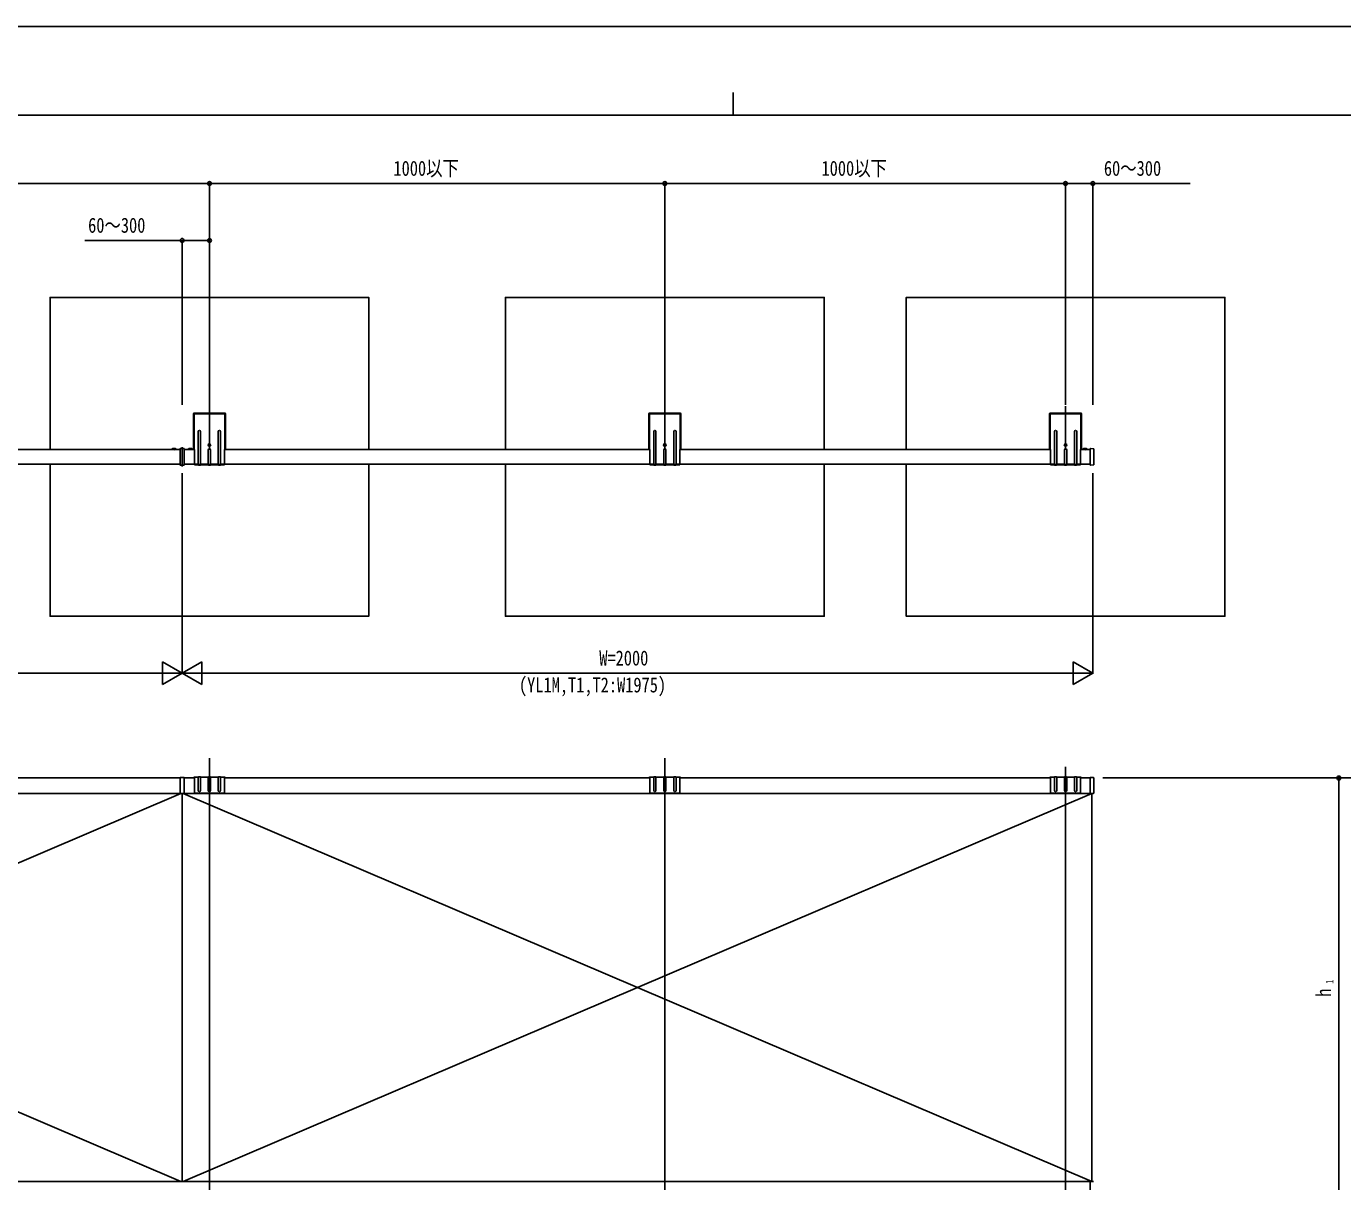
# Model space of a CAD drawing. Units: millimetres, scale not verified. Extents: x -4205 to 4205, y -2970 to 2970.
# Drawn here: x -1557 to 1333, y 434 to 2970 of the extents above; entities that cross this region are included whole.
import ezdxf
from ezdxf.enums import TextEntityAlignment as Align

# ---------------------------------------------------------------- set-up
doc = ezdxf.new("R2010")
doc.units = ezdxf.units.MM
doc.header["$LTSCALE"] = 12
for name, color, linetype in [('0-3_YKK_12', 2, 'Continuous'), ('0-4_YKK_A1', 4, 'Continuous'), ('0-5_YKK_D', 6, 'Continuous'), ('0-6_YKK_ZWAK', 7, 'Continuous')]:
    doc.layers.add(name, color=color, linetype=linetype)
doc.styles.add('ＭＳ ゴシック', font='')
doc.styles.get('ＭＳ ゴシック').set_extended_font_data('MS Gothic')

msp = doc.modelspace()

# ---------------------------------------------------------------- linework, layer by layer
at = {"layer": '0-3_YKK_12'}
for p, q in [((-1155.08, 2041), (-1155.08, 2136)), ((-155.08, 2041), (-155.08, 2136)), ((724.82, 2041), (724.82, 2136)), ((-1215.08, 2046.2), (-1215.08, 2003.8)), ((-1155.08, -2170.71), (-1155.08, 1363.33)), ((-155.08, -2170.71), (-155.08, 1363.33)), ((724.82, -2170.71), (724.82, 1344.33))]:
    msp.add_line(p, q, dxfattribs=at)
at = {"layer": '0-4_YKK_A1'}
for p, q in [((-1190.08, 2119.5), (-1190.08, 2043)), ((-1121.58, 2121), (-1188.58, 2121)), ((-1188.58, 2118.5), (-1188.58, 2041.5)), ((-1122.58, 2119.5), (-1187.58, 2119.5)), ((-1121.58, 2041.5), (-1121.58, 2118.5)), ((-1120.08, 2043), (-1120.08, 2119.5)), ((-190.08, 2119.5), (-190.08, 2043)), ((-121.58, 2121), (-188.58, 2121)), ((-188.58, 2118.5), (-188.58, 2041.5)), ((-122.58, 2119.5), (-187.58, 2119.5)), ((-121.58, 2041.5), (-121.58, 2118.5)), ((-120.08, 2043), (-120.08, 2119.5)), ((689.82, 2119.5), (689.82, 2043)), ((758.32, 2121), (691.32, 2121)), ((691.32, 2118.5), (691.32, 2041.5)), ((757.32, 2119.5), (692.32, 2119.5)), ((758.32, 2041.5), (758.32, 2118.5)), ((759.82, 2043), (759.82, 2119.5)), ((-1179.58, 2007.5), (-1179.58, 2080.5)), ((-1174.58, 2080.5), (-1174.58, 2007.5)), ((-1135.58, 2080.5), (-1135.58, 2007.5)), ((-1130.58, 2007.5), (-1130.58, 2080.5)), ((-179.58, 2007.5), (-179.58, 2080.5)), ((-174.58, 2080.5), (-174.58, 2007.5)), ((-135.58, 2080.5), (-135.58, 2007.5)), ((-130.58, 2007.5), (-130.58, 2080.5)), ((700.32, 2007.5), (700.32, 2080.5)), ((705.32, 2080.5), (705.32, 2007.5)), ((744.32, 2080.5), (744.32, 2007.5)), ((749.32, 2007.5), (749.32, 2080.5)), ((-2122.08, 2041), (-1219.58, 2041)), ((-1237.78, 2041.51), (-1228.38, 2041.51)), ((-1237.78, 2041), (-1237.78, 2041.51)), ((-1237.78, 2041), (-1228.38, 2041)), ((-1235.08, 2041), (-1231.08, 2041)), ((-1228.38, 2041), (-1228.38, 2041.51)), ((-1219.58, 2042.79), (-1219.58, 2041.99)), ((-1215.08, 2043.25), (-1219.39, 2042.99)), ((-1215.08, 2042.25), (-1215.08, 2007.75)), ((-1188.08, 2041), (-1210.58, 2041)), ((-1192.38, 2041.51), (-1201.78, 2041.51)), ((-1201.78, 2041), (-1201.78, 2041.51)), ((-1192.38, 2041), (-1201.78, 2041)), ((-1199.18, 2043.15), (-1198.23, 2041.21)), ((-1195.08, 2041), (-1199.08, 2041)), ((-1194.98, 2043.15), (-1195.93, 2041.21)), ((-1192.38, 2041), (-1192.38, 2041.51)), ((-1188.08, 2041), (-1190.08, 2043)), ((-1188.08, 2041), (-1188.08, 2037.46)), ((-1188.08, 2036.54), (-1188.08, 2018.46)), ((-1157.58, 2007.5), (-1157.58, 2039.7)), ((-1152.58, 2039.7), (-1152.58, 2007.5)), ((-1120.08, 2043), (-1122.08, 2041)), ((-188.08, 2041), (-1122.08, 2041)), ((-1122.08, 2037.46), (-1122.08, 2041)), ((-1122.08, 2018.46), (-1122.08, 2036.54)), ((-188.08, 2041), (-190.08, 2043)), ((-188.08, 2041), (-188.08, 2037.46)), ((-188.08, 2036.54), (-188.08, 2018.46)), ((-157.58, 2007.5), (-157.58, 2039.7)), ((-152.58, 2039.7), (-152.58, 2007.5)), ((-120.08, 2043), (-122.08, 2041)), ((691.82, 2041), (-122.08, 2041)), ((-122.08, 2037.46), (-122.08, 2041)), ((-122.08, 2018.46), (-122.08, 2036.54)), ((691.82, 2041), (689.82, 2043)), ((691.82, 2041), (691.82, 2037.46)), ((691.82, 2036.54), (691.82, 2018.46)), ((722.32, 2007.5), (722.32, 2039.7)), ((727.32, 2039.7), (727.32, 2007.5)), ((759.82, 2043), (757.82, 2041)), ((778.92, 2041), (757.82, 2041)), ((757.82, 2037.46), (757.82, 2041)), ((757.82, 2018.46), (757.82, 2036.54)), ((772.12, 2041.51), (762.72, 2041.51)), ((762.72, 2041), (762.72, 2041.51)), ((772.12, 2041), (762.72, 2041)), ((769.42, 2041), (765.42, 2041)), ((772.12, 2041), (772.12, 2041.51)), ((778.92, 2042.25), (778.92, 2042.93)), ((778.92, 2007.75), (778.92, 2042.25)), ((779.24, 2043.23), (785.98, 2042.82)), ((786.92, 2041.82), (786.92, 2008.18)), ((-2122.08, 2009), (-1219.58, 2009)), ((-1219.39, 2007.01), (-1215.08, 2006.75)), ((-1215.08, 2006.75), (-1215.08, 2007.75)), ((-1210.77, 2007.01), (-1215.08, 2006.75)), ((-1188.08, 2009), (-1210.58, 2009)), ((-1210.58, 2008.01), (-1210.58, 2007.21)), ((-1188.08, 2017.54), (-1188.08, 2007.5)), ((-1178.58, 2009), (-1188.08, 2009)), ((-1188.08, 2007.5), (-1179.58, 2007.5)), ((-1175.58, 2006.5), (-1178.58, 2006.5)), ((-1176.58, 2008), (-1177.58, 2008)), ((-1156.58, 2009), (-1175.58, 2009)), ((-1174.58, 2007.5), (-1157.58, 2007.5)), ((-1153.58, 2006.5), (-1156.58, 2006.5)), ((-1154.58, 2008), (-1155.58, 2008)), ((-1134.58, 2009), (-1153.58, 2009)), ((-1152.58, 2007.5), (-1135.58, 2007.5)), ((-1134.58, 2006.5), (-1131.58, 2006.5)), ((-1132.58, 2008), (-1133.58, 2008)), ((-1122.08, 2009), (-1131.58, 2009)), ((-1130.58, 2007.5), (-1122.08, 2007.5)), ((-1122.08, 2007.5), (-1122.08, 2017.54)), ((-188.08, 2009), (-1122.08, 2009)), ((-188.08, 2017.54), (-188.08, 2007.5)), ((-178.58, 2009), (-188.08, 2009)), ((-188.08, 2007.5), (-179.58, 2007.5)), ((-175.58, 2006.5), (-178.58, 2006.5)), ((-176.58, 2008), (-177.58, 2008)), ((-156.58, 2009), (-175.58, 2009)), ((-174.58, 2007.5), (-157.58, 2007.5)), ((-153.58, 2006.5), (-156.58, 2006.5)), ((-154.58, 2008), (-155.58, 2008)), ((-134.58, 2009), (-153.58, 2009)), ((-152.58, 2007.5), (-135.58, 2007.5)), ((-134.58, 2006.5), (-131.58, 2006.5)), ((-132.58, 2008), (-133.58, 2008)), ((-122.08, 2009), (-131.58, 2009)), ((-130.58, 2007.5), (-122.08, 2007.5)), ((-122.08, 2007.5), (-122.08, 2017.54)), ((691.82, 2009), (-122.08, 2009)), ((691.82, 2017.54), (691.82, 2007.5)), ((701.32, 2009), (691.82, 2009)), ((691.82, 2007.5), (700.32, 2007.5)), ((704.32, 2006.5), (701.32, 2006.5)), ((703.32, 2008), (702.32, 2008)), ((723.32, 2009), (704.32, 2009)), ((705.32, 2007.5), (722.32, 2007.5)), ((726.32, 2006.5), (723.32, 2006.5)), ((725.32, 2008), (724.32, 2008)), ((745.32, 2009), (726.32, 2009)), ((727.32, 2007.5), (744.32, 2007.5)), ((745.32, 2006.5), (748.32, 2006.5)), ((747.32, 2008), (746.32, 2008)), ((757.82, 2009), (748.32, 2009)), ((749.32, 2007.5), (757.82, 2007.5)), ((757.82, 2007.5), (757.82, 2017.54)), ((778.92, 2009), (757.82, 2009)), ((778.92, 2007.07), (778.92, 2007.75)), ((779.24, 2006.77), (785.98, 2007.18)), ((-2122.08, 1320), (-1219.58, 1320)), ((-1219.58, 1319.94), (-1219.58, 1320.74)), ((-1219.58, 1286.7), (-1219.58, 1319.94)), ((-1219.39, 1320.94), (-1215.08, 1321.2)), ((-1210.77, 1320.94), (-1215.08, 1321.2)), ((-1210.58, 1319.94), (-1210.58, 1320.74)), ((-1188.08, 1320), (-1210.58, 1320)), ((-1210.58, 1286.7), (-1210.58, 1319.94)), ((-1179.58, 1321.5), (-1188.08, 1321.5)), ((-1188.08, 1321.5), (-1188.08, 1287.49)), ((-1179.58, 1321.5), (-1179.58, 1292.49)), ((-1178.58, 1322.5), (-1175.58, 1322.5)), ((-1174.58, 1292.49), (-1174.58, 1321.5)), ((-1157.58, 1321.5), (-1174.58, 1321.5)), ((-1157.58, 1321.5), (-1157.58, 1292.49)), ((-1156.58, 1322.5), (-1153.58, 1322.5)), ((-1135.58, 1321.5), (-1152.58, 1321.5)), ((-1152.58, 1292.49), (-1152.58, 1321.5)), ((-1135.58, 1321.5), (-1135.58, 1292.49)), ((-1131.58, 1322.5), (-1134.58, 1322.5)), ((-1122.08, 1321.5), (-1130.58, 1321.5)), ((-1130.58, 1292.49), (-1130.58, 1321.5)), ((-1122.08, 1321.5), (-1122.08, 1287.49)), ((-188.08, 1320), (-1122.08, 1320)), ((-179.58, 1321.5), (-188.08, 1321.5)), ((-188.08, 1321.5), (-188.08, 1287.49)), ((-179.58, 1321.5), (-179.58, 1292.49)), ((-178.58, 1322.5), (-175.58, 1322.5)), ((-174.58, 1292.49), (-174.58, 1321.5)), ((-157.58, 1321.5), (-174.58, 1321.5)), ((-157.58, 1321.5), (-157.58, 1292.49)), ((-156.58, 1322.5), (-153.58, 1322.5)), ((-135.58, 1321.5), (-152.58, 1321.5)), ((-152.58, 1292.49), (-152.58, 1321.5)), ((-135.58, 1321.5), (-135.58, 1292.49)), ((-131.58, 1322.5), (-134.58, 1322.5)), ((-122.08, 1321.5), (-130.58, 1321.5)), ((-130.58, 1292.49), (-130.58, 1321.5)), ((-122.08, 1321.5), (-122.08, 1287.49)), ((691.82, 1320), (-122.08, 1320)), ((700.32, 1321.5), (691.82, 1321.5)), ((691.82, 1321.5), (691.82, 1287.49)), ((700.32, 1321.5), (700.32, 1292.49)), ((701.32, 1322.5), (704.32, 1322.5)), ((705.32, 1292.49), (705.32, 1321.5)), ((722.32, 1321.5), (705.32, 1321.5)), ((722.32, 1321.5), (722.32, 1292.49)), ((723.32, 1322.5), (726.32, 1322.5)), ((744.32, 1321.5), (727.32, 1321.5)), ((727.32, 1292.49), (727.32, 1321.5)), ((744.32, 1321.5), (744.32, 1292.49)), ((748.32, 1322.5), (745.32, 1322.5)), ((757.82, 1321.5), (749.32, 1321.5)), ((749.32, 1292.49), (749.32, 1321.5)), ((757.82, 1321.5), (757.82, 1287.49)), ((778.92, 1320), (757.82, 1320)), ((779.24, 1321.18), (785.98, 1320.77)), ((786.92, 1319.77), (786.92, 1287.13)), ((-1217.58, 434), (-3212.58, 1286)), ((-3212.58, 434), (-1217.58, 1286)), ((-1219.58, 1286), (-3209.08, 1286)), ((-1219.58, 1285.9), (-1219.58, 1286.7)), ((-1215.08, 1285.7), (-1219.02, 1285.7)), ((-1215.08, 1285.7), (-1215.08, 434.3)), ((-1215.08, 1285.7), (-1215.08, 434.3)), ((-1215.08, 1285.7), (-1211.14, 1285.7)), ((-1212.58, 1286), (782.42, 434)), ((-1212.58, 434), (782.42, 1286)), ((-1210.58, 1285.9), (-1210.58, 1286.7)), ((-1210.58, 1286), (778.92, 1286)), ((-1187.08, 1286.49), (-1155.54, 1286.49)), ((-1154.62, 1286.49), (-1123.08, 1286.49)), ((-187.08, 1286.49), (-155.54, 1286.49)), ((-154.62, 1286.49), (-123.08, 1286.49)), ((692.82, 1286.49), (724.36, 1286.49)), ((725.28, 1286.49), (756.82, 1286.49)), ((779.24, 1285.72), (785.98, 1286.13)), ((782.42, 434.08), (782.42, 1285.91)), ((-1219.58, 434), (-3209.08, 434)), ((-1219.58, 434.1), (-1219.58, 433.3)), ((-1215.08, 434.3), (-1219.02, 434.3)), ((-1215.08, 434.3), (-1211.14, 434.3)), ((-1210.58, 434.1), (-1210.58, 433.3)), ((-1210.58, 434), (778.92, 434)), ((779.24, 434.28), (785.98, 433.87))]:
    msp.add_line(p, q, dxfattribs=at)
for points in [[(-1505.08, 2041), (-1505.08, 2375), (-805.08, 2375), (-805.08, 2041)], [(-505.08, 2041), (-505.08, 2375), (194.92, 2375), (194.92, 2041)], [(374.82, 2041), (374.82, 2375), (1074.82, 2375), (1074.82, 1675), (374.82, 1675), (374.82, 2009)], [(-1235.18, 2043.15), (-1234.23, 2041.21), (-1233.08, 2040.59)], [(-1230.98, 2043.15), (-1231.93, 2041.21), (-1233.08, 2040.59)], [(-1219.58, 2041.99), (-1219.58, 2008.01), (-1219.58, 2007.21)], [(-1215.08, 2042.25), (-1215.08, 2043.25), (-1210.77, 2042.99)], [(-1210.58, 2042.79), (-1210.58, 2041.99), (-1210.58, 2008.01)], [(765.32, 2043.15), (766.27, 2041.21), (767.42, 2040.59)], [(769.52, 2043.15), (768.57, 2041.21), (767.42, 2040.59)], [(-805.08, 2009), (-805.08, 1675), (-1505.08, 1675), (-1505.08, 2009)], [(194.92, 2009), (194.92, 1675), (-505.08, 1675), (-505.08, 2009)], [(778.92, 1286.02), (778.92, 1286.7), (778.92, 1320.2), (778.92, 1320.88)], [(778.92, 433.98), (778.92, 433.3), (778.92, 399.8), (778.92, 399.12)]]:
    msp.add_lwpolyline(points, dxfattribs=at)
for centre in [(-1155.08, 2051), (-155.08, 2051), (724.82, 2051)]:
    msp.add_circle(centre, 2.75, dxfattribs=at)
for centre, radius, start, end in [((-1188.58, 2119.5), 1.5, 90, 180), ((-1187.58, 2118.5), 1, 90, 180), ((-1122.58, 2118.5), 1, 0, 90), ((-1121.58, 2119.5), 1.5, 0, 90), ((-188.58, 2119.5), 1.5, 90, 180), ((-187.58, 2118.5), 1, 90, 180), ((-122.58, 2118.5), 1, 0, 90), ((-121.58, 2119.5), 1.5, 0, 90), ((691.32, 2119.5), 1.5, 90, 180), ((692.32, 2118.5), 1, 90, 180), ((757.32, 2118.5), 1, 0, 90), ((758.32, 2119.5), 1.5, 0, 90), ((-1177.08, 2080.5), 2.5, 0, 180), ((-1133.08, 2080.5), 2.5, 0, 180), ((-177.08, 2080.5), 2.5, 0, 180), ((-133.08, 2080.5), 2.5, 0, 180), ((702.82, 2080.5), 2.5, 0, 180), ((746.82, 2080.5), 2.5, 0, 180), ((-1233.08, 2036.95), 6.55, 44.12696, 135.87304), ((-1219.38, 2042.79), 0.2, 93.5, 180), ((-1210.78, 2042.79), 0.2, 0, 86.5), ((-1197.08, 2036.95), 6.55, 44.12696, 135.87304), ((-1188.28, 2037), 0.5, 293.57818, 66.42182), ((-1155.08, 2039.7), 2.5, 0, 180), ((-1121.88, 2037), 0.5, 113.57818, 246.42182), ((-188.28, 2037), 0.5, 293.57818, 66.42182), ((-155.08, 2039.7), 2.5, 0, 180), ((-121.88, 2037), 0.5, 113.57818, 246.42182), ((691.62, 2037), 0.5, 293.57818, 66.42182), ((724.82, 2039.7), 2.5, 0, 180), ((758.02, 2037), 0.5, 113.57818, 246.42182), ((767.42, 2036.95), 6.55, 44.12696, 135.87304), ((779.22, 2042.93), 0.3, 86.5, 180), ((785.92, 2041.82), 1, 0, 86.5), ((-1219.38, 2007.21), 0.2, 180, 266.5), ((-1210.78, 2007.21), 0.2, 273.5, 0), ((-1188.28, 2018), 0.5, 293.57818, 66.42182), ((-1178.58, 2007.5), 1, 180, 270), ((-1177.58, 2009), 1, 180, 270), ((-1176.58, 2009), 1, 270, 0), ((-1175.58, 2007.5), 1, 270, 0), ((-1156.58, 2007.5), 1, 180, 270), ((-1155.58, 2009), 1, 180, 270), ((-1154.58, 2009), 1, 270, 0), ((-1153.58, 2007.5), 1, 270, 0), ((-1134.58, 2007.5), 1, 180, 270), ((-1133.58, 2009), 1, 180, 270), ((-1132.58, 2009), 1, 270, 0), ((-1131.58, 2007.5), 1, 270, 0), ((-1121.88, 2018), 0.5, 113.57818, 246.42182), ((-188.28, 2018), 0.5, 293.57818, 66.42182), ((-178.58, 2007.5), 1, 180, 270), ((-177.58, 2009), 1, 180, 270), ((-176.58, 2009), 1, 270, 0), ((-175.58, 2007.5), 1, 270, 0), ((-156.58, 2007.5), 1, 180, 270), ((-155.58, 2009), 1, 180, 270), ((-154.58, 2009), 1, 270, 0), ((-153.58, 2007.5), 1, 270, 0), ((-134.58, 2007.5), 1, 180, 270), ((-133.58, 2009), 1, 180, 270), ((-132.58, 2009), 1, 270, 0), ((-131.58, 2007.5), 1, 270, 0), ((-121.88, 2018), 0.5, 113.57818, 246.42182), ((691.62, 2018), 0.5, 293.57818, 66.42182), ((701.32, 2007.5), 1, 180, 270), ((702.32, 2009), 1, 180, 270), ((703.32, 2009), 1, 270, 0), ((704.32, 2007.5), 1, 270, 0), ((723.32, 2007.5), 1, 180, 270), ((724.32, 2009), 1, 180, 270), ((725.32, 2009), 1, 270, 0), ((726.32, 2007.5), 1, 270, 0), ((745.32, 2007.5), 1, 180, 270), ((746.32, 2009), 1, 180, 270), ((747.32, 2009), 1, 270, 0), ((748.32, 2007.5), 1, 270, 0), ((758.02, 2018), 0.5, 113.57818, 246.42182), ((779.22, 2007.07), 0.3, 180, 273.5), ((785.92, 2008.18), 1, 273.5, 0), ((-1219.38, 1320.74), 0.2, 93.5, 180), ((-1210.78, 1320.74), 0.2, 0, 86.5), ((-1188.08, 1319.5), 2, 90, 165.52249), ((-1178.58, 1321.5), 1, 90, 180), ((-1175.58, 1321.5), 1, 0, 90), ((-1156.58, 1321.5), 1, 90, 180), ((-1153.58, 1321.5), 1, 0, 90), ((-1134.58, 1321.5), 1, 90, 180), ((-1131.58, 1321.5), 1, 0, 90), ((-1122.08, 1319.5), 2, 14.47751, 90), ((-188.08, 1319.5), 2, 90, 165.52249), ((-178.58, 1321.5), 1, 90, 180), ((-175.58, 1321.5), 1, 0, 90), ((-156.58, 1321.5), 1, 90, 180), ((-153.58, 1321.5), 1, 0, 90), ((-134.58, 1321.5), 1, 90, 180), ((-131.58, 1321.5), 1, 0, 90), ((-122.08, 1319.5), 2, 14.47751, 90), ((691.82, 1319.5), 2, 90, 165.52249), ((701.32, 1321.5), 1, 90, 180), ((704.32, 1321.5), 1, 0, 90), ((723.32, 1321.5), 1, 90, 180), ((726.32, 1321.5), 1, 0, 90), ((745.32, 1321.5), 1, 90, 180), ((748.32, 1321.5), 1, 0, 90), ((757.82, 1319.5), 2, 14.47751, 90), ((779.22, 1320.88), 0.3, 86.5, 180), ((785.92, 1319.77), 1, 0, 86.5), ((-1219.38, 1285.9), 0.202, 179.93968, 269.38321), ((-1210.78, 1285.9), 0.202, 270.61679, 0.06032), ((-1187.08, 1287.49), 1, 180, 270), ((-1177.08, 1292.49), 2.5, 180, 0), ((-1155.08, 1292.49), 2.5, 180, 0), ((-1155.08, 1286.29), 0.5, 23.57818, 156.42182), ((-1133.08, 1292.49), 2.5, 180, 0), ((-1123.08, 1287.49), 1, 270, 0), ((-187.08, 1287.49), 1, 180, 270), ((-177.08, 1292.49), 2.5, 180, 0), ((-155.08, 1292.49), 2.5, 180, 0), ((-155.08, 1286.29), 0.5, 23.57818, 156.42182), ((-133.08, 1292.49), 2.5, 180, 0), ((-123.08, 1287.49), 1, 270, 0), ((692.82, 1287.49), 1, 180, 270), ((702.82, 1292.49), 2.5, 180, 0), ((724.82, 1292.49), 2.5, 180, 0), ((724.82, 1286.29), 0.5, 23.57818, 156.42182), ((746.82, 1292.49), 2.5, 180, 0), ((756.82, 1287.49), 1, 270, 0), ((779.22, 1286.02), 0.3, 180, 273.5), ((785.92, 1287.13), 1, 273.5, 0), ((-1219.38, 434.1), 0.202, 90.61679, 180.06032), ((-1210.78, 434.1), 0.202, 359.93968, 89.38321), ((779.22, 433.98), 0.3, 86.5, 180)]:
    msp.add_arc(centre, radius, start, end, dxfattribs=at)
for centre, start_param, end_param in [((-1219.02, 1286.7), 4.6587856, 4.712389), ((-1211.14, 1286.7), 4.712389, 4.7659923), ((-1219.02, 433.3), 1.5707963, 1.6243997), ((-1211.14, 433.3), 1.517193, 1.5707963)]:
    msp.add_ellipse(centre, major_axis=(6.74, 0), ratio=0.148374, start_param=start_param, end_param=end_param, dxfattribs=at)
at = {"layer": '0-5_YKK_D'}
for p, q in [((-1155.08, 2625), (-2155.08, 2625)), ((-1155.08, 2139), (-1155.08, 2626)), ((-1155.08, 2137), (-1155.08, 2626)), ((-1155.08, 2625), (-155.08, 2625)), ((-155.08, 2137), (-155.08, 2626)), ((-155.08, 2137), (-155.08, 2626)), ((724.82, 2625), (-155.08, 2625)), ((724.82, 2139), (724.82, 2626)), ((724.82, 2139), (724.82, 2626)), ((784.92, 2139), (784.92, 2626)), ((-1215.08, 2139), (-1215.08, 2501)), ((-1155.08, 2139), (-1155.08, 2501)), ((-1215.08, 1989), (-1215.08, 1549)), ((-1215.08, 1989), (-1215.08, 1549)), ((784.92, 1989), (784.92, 1549)), ((-1215.08, 1550), (-1258.38, 1575)), ((-1258.38, 1575), (-1258.38, 1525)), ((-1215.08, 1550), (-1171.78, 1575)), ((-1171.78, 1525), (-1171.78, 1575)), ((784.92, 1550), (741.62, 1575)), ((741.62, 1575), (741.62, 1525)), ((-3165.08, 1550), (-1265.08, 1550)), ((-1215.08, 1550), (-1301.68, 1550)), ((-1215.08, 1550), (-1258.38, 1525)), ((-1215.08, 1550), (-1171.78, 1525)), ((-1215.08, 1550), (-1128.48, 1550)), ((734.92, 1550), (-1165.08, 1550)), ((784.92, 1550), (698.32, 1550)), ((784.92, 1550), (741.62, 1525)), ((806.92, 1320), (1450.82, 1320)), ((806.92, 1320), (1325.82, 1320)), ((1324.82, 1320), (1324.82, 400))]:
    msp.add_line(p, q, dxfattribs=at)
for points in [[(724.82, 2625), (784.92, 2625), (998.32, 2625)], [(-1155.08, 2500), (-1215.08, 2500), (-1428.48, 2500)]]:
    msp.add_lwpolyline(points, dxfattribs=at)
for centre in [(-1155.08, 2625), (-1155.08, 2625), (-155.08, 2625), (-155.08, 2625), (724.82, 2625), (724.82, 2625), (784.92, 2625), (-1215.08, 2500), (-1155.08, 2500), (1324.82, 1320)]:
    msp.add_circle(centre, 4.25, dxfattribs=at)
at = {"layer": '0-6_YKK_ZWAK'}
for p, q in [((-4.98, 2825), (-4.98, 2775)), ((3895.02, 2775), (-3904.98, 2775))]:
    msp.add_line(p, q, dxfattribs=at)
msp.add_lwpolyline([(-4205, -2970), (4205, -2970), (4205, 2970), (-4205, 2970)], close=True, dxfattribs=at)

# ---------------------------------------------------------------- texts
at = {"layer": '0-5_YKK_D', "style": 'ＭＳ ゴシック', "width": 0.8}
for s, p in [('1000以下', (-751.08, 2632)), ('1000以下', (188.87, 2632)), ('60～300', (808.92, 2632)), ('60～300', (-1421.48, 2507)), ('W=2000', (-299.08, 1557)), ('(YL1M,T1,T2:W1975)', (-475.48, 1498))]:
    msp.add_text(s, height=32.99, dxfattribs=at).set_placement(p, align=Align.BOTTOM_LEFT)
for s, height, p in [('1', 16.5, (1317.82, 868.4)), ('h', 32.99, (1317.82, 839.6))]:
    msp.add_text(s, height=height, rotation=90, dxfattribs=at).set_placement(p, align=Align.BOTTOM_LEFT)

doc.saveas('drawing.dxf')
